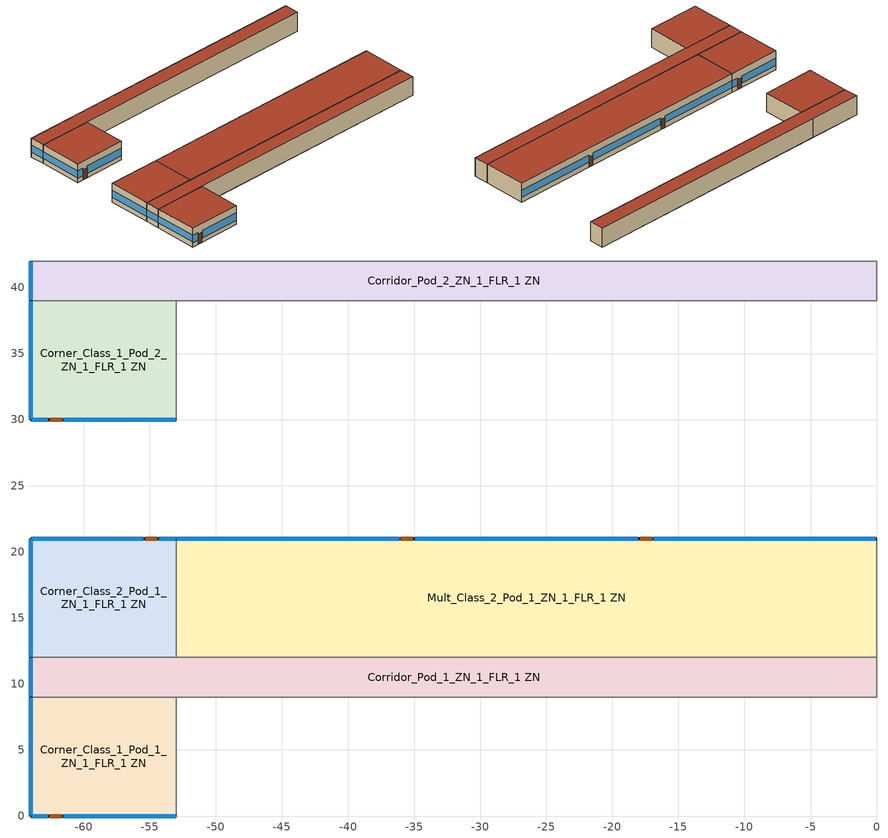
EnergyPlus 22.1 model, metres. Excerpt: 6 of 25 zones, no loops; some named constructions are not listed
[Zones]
Corner_Class_1_Pod_1_ZN_1_FLR_1 ZN
 floor ground (Foundation F 126 Perim 200 Area 990): -53,9 -53,0 -64,0 -64,9 z0
 wall outside (Typical Insulated Steel Framed Exterior Wall R-12.99): -64,9 -64,0 -53,0 z0:4
 wall to Mult_Class_1_Pod_1_ZN_1_FLR_1 ZN (Typical Interior Wall): -53,0 -53,9 z0:4
 wall to Corridor_Pod_1_ZN_1_FLR_1 ZN (Typical Interior Wall): -53,9 -64,9 z0:4
 window (U 0.45 SHGC 0.25 Simple Glazing Window Weighted U-0.45 SHGC 0.25): -63.95,0 -62.73,0 / -61.51,0 -53.05,0 z0.92:2.51; -64,8.95 -64,0.05 z1.1:2.52
 door (Typical Insulated Metal Door R-2.7): -62.59,0 -61.68,0 z0:2.13
 roof outside (Typical IEAD Roof - Highly Reflective R-25.64): -53,0 -53,9 -64,9 -64,0 z4
Corner_Class_1_Pod_2_ZN_1_FLR_1 ZN
 floor ground (Foundation F 126 Perim 200 Area 990): -53,39 -53,30 -64,30 -64,39 z0
 wall outside (Typical Insulated Steel Framed Exterior Wall R-12.99): -64,39 -64,30 -53,30 z0:4
 wall to Mult_Class_1_Pod_2_ZN_1_FLR_1 ZN (Typical Interior Wall): -53,30 -53,39 z0:4
 wall to Corridor_Pod_2_ZN_1_FLR_1 ZN (Typical Interior Wall): -53,39 -64,39 z0:4
 window (U 0.45 SHGC 0.25 Simple Glazing Window Weighted U-0.45 SHGC 0.25): -63.95,30 -62.73,30 / -61.51,30 -53.05,30 z0.92:2.51; -64,38.95 -64,30.05 z1.1:2.52
 door (Typical Insulated Metal Door R-2.7): -62.53,30 -61.62,30 z0:2.13
 roof outside (Typical IEAD Roof - Highly Reflective R-25.64): -53,30 -53,39 -64,39 -64,30 z4
Corner_Class_2_Pod_1_ZN_1_FLR_1 ZN
 floor ground (Foundation F 126 Perim 200 Area 990): -53,21 -53,12 -64,12 -64,21 z0
 wall outside (Typical Insulated Steel Framed Exterior Wall R-12.99): -53,21 -64,21 -64,12 z0:4
 wall to Corridor_Pod_1_ZN_1_FLR_1 ZN (Typical Interior Wall): -64,12 -53,12 z0:4
 wall to Mult_Class_2_Pod_1_ZN_1_FLR_1 ZN (Typical Interior Wall): -53,12 -53,21 z0:4
 window (U 0.45 SHGC 0.25 Simple Glazing Window Weighted U-0.45 SHGC 0.25): -53.05,21 -54.27,21 / -55.49,21 -63.95,21 z0.92:2.51; -64,20.95 -64,12.05 z1.1:2.52
 door (Typical Insulated Metal Door R-2.7): -54.43,21 -55.34,21 z0:2.13
 roof outside (Typical IEAD Roof - Highly Reflective R-25.64): -53,12 -53,21 -64,21 -64,12 z4
Corridor_Pod_1_ZN_1_FLR_1 ZN
 floor ground (Foundation F 126 Perim 30 Area 1920): 0,12 0,9 -64,9 -64,12 z0
 wall outside (Typical Insulated Steel Framed Exterior Wall R-12.99): -64,12 -64,9 z0:4
 wall to Mult_Class_1_Pod_1_ZN_1_FLR_1 ZN (Typical Interior Wall): -53,9 0,9 z0:4
 wall to Main_Corridor_ZN_1_FLR_1 ZN (Typical Interior Wall): 0,9 0,12 z0:4
 wall to Mult_Class_2_Pod_1_ZN_1_FLR_1 ZN (Typical Interior Wall): 0,12 -53,12 z0:4
 window (U 0.45 SHGC 0.25 Simple Glazing Window Weighted U-0.45 SHGC 0.25): -64,11.95 -64,9.05 z1.1:2.55
 roof outside (Typical IEAD Roof - Highly Reflective R-25.64): 0,9 0,12 -64,12 -64,9 z4
Corridor_Pod_2_ZN_1_FLR_1 ZN
 floor ground (Foundation F 126 Perim 30 Area 1920): 0,42 0,39 -64,39 -64,42 z0
 wall outside (Typical Insulated Steel Framed Exterior Wall R-12.99): -64,42 -64,39 z0:4
 wall to Mult_Class_1_Pod_2_ZN_1_FLR_1 ZN (Typical Interior Wall): -53,39 0,39 z0:4
 wall to Main_Corridor_ZN_1_FLR_1 ZN (Typical Interior Wall): 0,39 0,42 z0:4
 wall to Mult_Class_2_Pod_2_ZN_1_FLR_1 ZN (Typical Interior Wall): 0,42 -53,42 z0:4
 wall to Corner_Class_2_Pod_2_ZN_1_FLR_1 ZN (Typical Interior Wall): -53,42 -64,42 z0:4
 window (U 0.45 SHGC 0.25 Simple Glazing Window Weighted U-0.45 SHGC 0.25): -64,41.95 -64,39.05 z1.1:2.55
 roof outside (Typical IEAD Roof - Highly Reflective R-25.64): 0,39 0,42 -64,42 -64,39 z4
Mult_Class_2_Pod_1_ZN_1_FLR_1 ZN
 floor ground (Foundation F 126 Perim 530 Area 4770): 0,21 0,12 -53,12 -53,21 z0
 wall outside (Typical Insulated Steel Framed Exterior Wall R-12.99): 0,21 -53,21 z0:4
 wall to Main_Corridor_ZN_1_FLR_1 ZN (Typical Interior Wall): 0,12 0,21 z0:4
 window (U 0.45 SHGC 0.25 Simple Glazing Window Weighted U-0.45 SHGC 0.25): -0.05,21 -16.87,21 / -18.09,21 -34.91,21 / -36.13,21 -52.95,21 z1.03:2.5
 door (Typical Insulated Metal Door R-2.7): -16.98,21 -17.89,21 / -35.09,21 -36.01,21 z0:2.13
 roof outside (Typical IEAD Roof - Highly Reflective R-25.64): 0,12 0,21 -53,21 -53,12 z4
[EnergyManagementSystem:Program]
Override_kitchen_zn_1_flr_1_zn_psz_ac_1_6_supply_outlet_node_Air_Flow_Setpoint: IF (kitchen_zn_1_flr_1_zn_psz_ac_1_6_supply_outlet_node_Air_Flow_Setpoint_Enable == 1); SET Energy_Management_System_Actuator_45 = kitchen_zn_1_flr_1_zn_psz_ac_1_6_supply_outlet_node_Air_Flow_Setpoint; ELSE; SET Energy_Management_System_Actuator_45 = Null; ENDIF
Override_kitchen_zn_1_flr_1_zn_psz_ac_1_6_supply_outlet_node_Humidity_Setpoint: IF (kitchen_zn_1_flr_1_zn_psz_ac_1_6_supply_outlet_node_Humidity_Setpoint_Enable == 1); SET Energy_Management_System_Actuator_17 = kitchen_zn_1_flr_1_zn_psz_ac_1_6_supply_outlet_node_Humidity_Setpoint; ELSE; SET Energy_Management_System_Actuator_17 = Null; ENDIF
Override_kitchen_zn_1_flr_1_zn_psz_ac_1_6_supply_outlet_node_Temperature_Setpoint: IF (kitchen_zn_1_flr_1_zn_psz_ac_1_6_supply_outlet_node_Temperature_Setpoint_Enable == 1); SET Energy_Management_System_Actuator_73 = kitchen_zn_1_flr_1_zn_psz_ac_1_6_supply_outlet_node_Temperature_Setpoint; ELSE; SET Energy_Management_System_Actuator_73 = Null; ENDIF
Override_library_media_center_zn_1_flr_1_zn_Cooling_Temperature_Setpoint: IF (library_media_center_zn_1_flr_1_zn_Cooling_Temperature_Setpoint_Enable == 1); SET Energy_Management_System_Actuator_124 = library_media_center_zn_1_flr_1_zn_Cooling_Temperature_Setpoint; ELSE; SET Energy_Management_System_Actuator_124 = Null; ENDIF
Override_library_media_center_zn_1_flr_1_zn_Heating_Temperature_Setpoint: IF (library_media_center_zn_1_flr_1_zn_Heating_Temperature_Setpoint_Enable == 1); SET Energy_Management_System_Actuator_99 = library_media_center_zn_1_flr_1_zn_Heating_Temperature_Setpoint; ELSE; SET Energy_Management_System_Actuator_99 = Null; ENDIF
Override_library_media_center_zn_1_flr_1_zn_vav_terminal_outlet_air_node_Air_Flow_Setpoint: IF (library_media_center_zn_1_flr_1_zn_vav_terminal_outlet_air_node_Air_Flow_Setpoint_Enable == 1); SET Energy_Management_System_Actuator_46 = library_media_center_zn_1_flr_1_zn_vav_terminal_outlet_air_node_Air_Flow_Setpoint; ELSE; SET Energy_Management_System_Actuator_46 = Null; ENDIF
Override_library_media_center_zn_1_flr_1_zn_vav_terminal_outlet_air_node_Humidity_Setpoint: IF (library_media_center_zn_1_flr_1_zn_vav_terminal_outlet_air_node_Humidity_Setpoint_Enable == 1); SET Energy_Management_System_Actuator_18 = library_media_center_zn_1_flr_1_zn_vav_terminal_outlet_air_node_Humidity_Setpoint; ELSE; SET Energy_Management_System_Actuator_18 = Null; ENDIF
Override_library_media_center_zn_1_flr_1_zn_vav_terminal_outlet_air_node_Temperature_Setpoint: IF (library_media_center_zn_1_flr_1_zn_vav_terminal_outlet_air_node_Temperature_Setpoint_Enable == 1); SET Energy_Management_System_Actuator_74 = library_media_center_zn_1_flr_1_zn_vav_terminal_outlet_air_node_Temperature_Setpoint; ELSE; SET Energy_Management_System_Actuator_74 = Null; ENDIF
Override_lobby_zn_1_flr_1_zn_Cooling_Temperature_Setpoint: IF (lobby_zn_1_flr_1_zn_Cooling_Temperature_Setpoint_Enable == 1); SET Energy_Management_System_Actuator_125 = lobby_zn_1_flr_1_zn_Cooling_Temperature_Setpoint; ELSE; SET Energy_Management_System_Actuator_125 = Null; ENDIF
Override_lobby_zn_1_flr_1_zn_Heating_Temperature_Setpoint: IF (lobby_zn_1_flr_1_zn_Heating_Temperature_Setpoint_Enable == 1); SET Energy_Management_System_Actuator_100 = lobby_zn_1_flr_1_zn_Heating_Temperature_Setpoint; ELSE; SET Energy_Management_System_Actuator_100 = Null; ENDIF
Override_lobby_zn_1_flr_1_zn_vav_terminal_outlet_air_node_Air_Flow_Setpoint: IF (lobby_zn_1_flr_1_zn_vav_terminal_outlet_air_node_Air_Flow_Setpoint_Enable == 1); SET Energy_Management_System_Actuator_47 = lobby_zn_1_flr_1_zn_vav_terminal_outlet_air_node_Air_Flow_Setpoint; ELSE; SET Energy_Management_System_Actuator_47 = Null; ENDIF
Override_lobby_zn_1_flr_1_zn_vav_terminal_outlet_air_node_Humidity_Setpoint: IF (lobby_zn_1_flr_1_zn_vav_terminal_outlet_air_node_Humidity_Setpoint_Enable == 1); SET Energy_Management_System_Actuator_19 = lobby_zn_1_flr_1_zn_vav_terminal_outlet_air_node_Humidity_Setpoint; ELSE; SET Energy_Management_System_Actuator_19 = Null; ENDIF
Override_lobby_zn_1_flr_1_zn_vav_terminal_outlet_air_node_Temperature_Setpoint: IF (lobby_zn_1_flr_1_zn_vav_terminal_outlet_air_node_Temperature_Setpoint_Enable == 1); SET Energy_Management_System_Actuator_75 = lobby_zn_1_flr_1_zn_vav_terminal_outlet_air_node_Temperature_Setpoint; ELSE; SET Energy_Management_System_Actuator_75 = Null; ENDIF
Override_main_corridor_zn_1_flr_1_zn_Cooling_Temperature_Setpoint: IF (main_corridor_zn_1_flr_1_zn_Cooling_Temperature_Setpoint_Enable == 1); SET Energy_Management_System_Actuator_126 = main_corridor_zn_1_flr_1_zn_Cooling_Temperature_Setpoint; ELSE; SET Energy_Management_System_Actuator_126 = Null; ENDIF
Override_main_corridor_zn_1_flr_1_zn_Heating_Temperature_Setpoint: IF (main_corridor_zn_1_flr_1_zn_Heating_Temperature_Setpoint_Enable == 1); SET Energy_Management_System_Actuator_101 = main_corridor_zn_1_flr_1_zn_Heating_Temperature_Setpoint; ELSE; SET Energy_Management_System_Actuator_101 = Null; ENDIF
Override_main_corridor_zn_1_flr_1_zn_vav_terminal_outlet_air_node_Air_Flow_Setpoint: IF (main_corridor_zn_1_flr_1_zn_vav_terminal_outlet_air_node_Air_Flow_Setpoint_Enable == 1); SET Energy_Management_System_Actuator_48 = main_corridor_zn_1_flr_1_zn_vav_terminal_outlet_air_node_Air_Flow_Setpoint; ELSE; SET Energy_Management_System_Actuator_48 = Null; ENDIF
Override_main_corridor_zn_1_flr_1_zn_vav_terminal_outlet_air_node_Humidity_Setpoint: IF (main_corridor_zn_1_flr_1_zn_vav_terminal_outlet_air_node_Humidity_Setpoint_Enable == 1); SET Energy_Management_System_Actuator_20 = main_corridor_zn_1_flr_1_zn_vav_terminal_outlet_air_node_Humidity_Setpoint; ELSE; SET Energy_Management_System_Actuator_20 = Null; ENDIF
Override_main_corridor_zn_1_flr_1_zn_vav_terminal_outlet_air_node_Temperature_Setpoint: IF (main_corridor_zn_1_flr_1_zn_vav_terminal_outlet_air_node_Temperature_Setpoint_Enable == 1); SET Energy_Management_System_Actuator_76 = main_corridor_zn_1_flr_1_zn_vav_terminal_outlet_air_node_Temperature_Setpoint; ELSE; SET Energy_Management_System_Actuator_76 = Null; ENDIF
Override_mech_zn_1_flr_1_zn_Cooling_Temperature_Setpoint: IF (mech_zn_1_flr_1_zn_Cooling_Temperature_Setpoint_Enable == 1); SET Energy_Management_System_Actuator_127 = mech_zn_1_flr_1_zn_Cooling_Temperature_Setpoint; ELSE; SET Energy_Management_System_Actuator_127 = Null; ENDIF
Override_mech_zn_1_flr_1_zn_Heating_Temperature_Setpoint: IF (mech_zn_1_flr_1_zn_Heating_Temperature_Setpoint_Enable == 1); SET Energy_Management_System_Actuator_102 = mech_zn_1_flr_1_zn_Heating_Temperature_Setpoint; ELSE; SET Energy_Management_System_Actuator_102 = Null; ENDIF
Override_mech_zn_1_flr_1_zn_vav_terminal_outlet_air_node_Air_Flow_Setpoint: IF (mech_zn_1_flr_1_zn_vav_terminal_outlet_air_node_Air_Flow_Setpoint_Enable == 1); SET Energy_Management_System_Actuator_49 = mech_zn_1_flr_1_zn_vav_terminal_outlet_air_node_Air_Flow_Setpoint; ELSE; SET Energy_Management_System_Actuator_49 = Null; ENDIF
Override_mech_zn_1_flr_1_zn_vav_terminal_outlet_air_node_Humidity_Setpoint: IF (mech_zn_1_flr_1_zn_vav_terminal_outlet_air_node_Humidity_Setpoint_Enable == 1); SET Energy_Management_System_Actuator_21 = mech_zn_1_flr_1_zn_vav_terminal_outlet_air_node_Humidity_Setpoint; ELSE; SET Energy_Management_System_Actuator_21 = Null; ENDIF
Override_mech_zn_1_flr_1_zn_vav_terminal_outlet_air_node_Temperature_Setpoint: IF (mech_zn_1_flr_1_zn_vav_terminal_outlet_air_node_Temperature_Setpoint_Enable == 1); SET Energy_Management_System_Actuator_77 = mech_zn_1_flr_1_zn_vav_terminal_outlet_air_node_Temperature_Setpoint; ELSE; SET Energy_Management_System_Actuator_77 = Null; ENDIF
Override_mult_class_1_pod_1_zn_1_flr_1_zn_Cooling_Temperature_Setpoint: IF (mult_class_1_pod_1_zn_1_flr_1_zn_Cooling_Temperature_Setpoint_Enable == 1); SET Energy_Management_System_Actuator_128 = mult_class_1_pod_1_zn_1_flr_1_zn_Cooling_Temperature_Setpoint; ELSE; SET Energy_Management_System_Actuator_128 = Null; ENDIF
Override_mult_class_1_pod_1_zn_1_flr_1_zn_Heating_Temperature_Setpoint: IF (mult_class_1_pod_1_zn_1_flr_1_zn_Heating_Temperature_Setpoint_Enable == 1); SET Energy_Management_System_Actuator_103 = mult_class_1_pod_1_zn_1_flr_1_zn_Heating_Temperature_Setpoint; ELSE; SET Energy_Management_System_Actuator_103 = Null; ENDIF
Override_mult_class_1_pod_1_zn_1_flr_1_zn_vav_terminal_outlet_air_node_Air_Flow_Setpoint: IF (mult_class_1_pod_1_zn_1_flr_1_zn_vav_terminal_outlet_air_node_Air_Flow_Setpoint_Enable == 1); SET Energy_Management_System_Actuator_50 = mult_class_1_pod_1_zn_1_flr_1_zn_vav_terminal_outlet_air_node_Air_Flow_Setpoint; ELSE; SET Energy_Management_System_Actuator_50 = Null; ENDIF
Override_mult_class_1_pod_1_zn_1_flr_1_zn_vav_terminal_outlet_air_node_Humidity_Setpoint: IF (mult_class_1_pod_1_zn_1_flr_1_zn_vav_terminal_outlet_air_node_Humidity_Setpoint_Enable == 1); SET Energy_Management_System_Actuator_22 = mult_class_1_pod_1_zn_1_flr_1_zn_vav_terminal_outlet_air_node_Humidity_Setpoint; ELSE; SET Energy_Management_System_Actuator_22 = Null; ENDIF
Override_mult_class_1_pod_1_zn_1_flr_1_zn_vav_terminal_outlet_air_node_Temperature_Setpoint: IF (mult_class_1_pod_1_zn_1_flr_1_zn_vav_terminal_outlet_air_node_Temperature_Setpoint_Enable == 1); SET Energy_Management_System_Actuator_78 = mult_class_1_pod_1_zn_1_flr_1_zn_vav_terminal_outlet_air_node_Temperature_Setpoint; ELSE; SET Energy_Management_System_Actuator_78 = Null; ENDIF
Override_mult_class_1_pod_2_zn_1_flr_1_zn_Cooling_Temperature_Setpoint: IF (mult_class_1_pod_2_zn_1_flr_1_zn_Cooling_Temperature_Setpoint_Enable == 1); SET Energy_Management_System_Actuator_129 = mult_class_1_pod_2_zn_1_flr_1_zn_Cooling_Temperature_Setpoint; ELSE; SET Energy_Management_System_Actuator_129 = Null; ENDIF
Override_mult_class_1_pod_2_zn_1_flr_1_zn_Heating_Temperature_Setpoint: IF (mult_class_1_pod_2_zn_1_flr_1_zn_Heating_Temperature_Setpoint_Enable == 1); SET Energy_Management_System_Actuator_104 = mult_class_1_pod_2_zn_1_flr_1_zn_Heating_Temperature_Setpoint; ELSE; SET Energy_Management_System_Actuator_104 = Null; ENDIF
Override_mult_class_1_pod_2_zn_1_flr_1_zn_vav_terminal_outlet_air_node_Air_Flow_Setpoint: IF (mult_class_1_pod_2_zn_1_flr_1_zn_vav_terminal_outlet_air_node_Air_Flow_Setpoint_Enable == 1); SET Energy_Management_System_Actuator_51 = mult_class_1_pod_2_zn_1_flr_1_zn_vav_terminal_outlet_air_node_Air_Flow_Setpoint; ELSE; SET Energy_Management_System_Actuator_51 = Null; ENDIF
Override_mult_class_1_pod_2_zn_1_flr_1_zn_vav_terminal_outlet_air_node_Humidity_Setpoint: IF (mult_class_1_pod_2_zn_1_flr_1_zn_vav_terminal_outlet_air_node_Humidity_Setpoint_Enable == 1); SET Energy_Management_System_Actuator_23 = mult_class_1_pod_2_zn_1_flr_1_zn_vav_terminal_outlet_air_node_Humidity_Setpoint; ELSE; SET Energy_Management_System_Actuator_23 = Null; ENDIF
Override_mult_class_1_pod_2_zn_1_flr_1_zn_vav_terminal_outlet_air_node_Temperature_Setpoint: IF (mult_class_1_pod_2_zn_1_flr_1_zn_vav_terminal_outlet_air_node_Temperature_Setpoint_Enable == 1); SET Energy_Management_System_Actuator_79 = mult_class_1_pod_2_zn_1_flr_1_zn_vav_terminal_outlet_air_node_Temperature_Setpoint; ELSE; SET Energy_Management_System_Actuator_79 = Null; ENDIF
Override_mult_class_1_pod_3_zn_1_flr_1_zn_Cooling_Temperature_Setpoint: IF (mult_class_1_pod_3_zn_1_flr_1_zn_Cooling_Temperature_Setpoint_Enable == 1); SET Energy_Management_System_Actuator_130 = mult_class_1_pod_3_zn_1_flr_1_zn_Cooling_Temperature_Setpoint; ELSE; SET Energy_Management_System_Actuator_130 = Null; ENDIF
Override_mult_class_1_pod_3_zn_1_flr_1_zn_Heating_Temperature_Setpoint: IF (mult_class_1_pod_3_zn_1_flr_1_zn_Heating_Temperature_Setpoint_Enable == 1); SET Energy_Management_System_Actuator_105 = mult_class_1_pod_3_zn_1_flr_1_zn_Heating_Temperature_Setpoint; ELSE; SET Energy_Management_System_Actuator_105 = Null; ENDIF
Override_mult_class_1_pod_3_zn_1_flr_1_zn_vav_terminal_outlet_air_node_Air_Flow_Setpoint: IF (mult_class_1_pod_3_zn_1_flr_1_zn_vav_terminal_outlet_air_node_Air_Flow_Setpoint_Enable == 1); SET Energy_Management_System_Actuator_52 = mult_class_1_pod_3_zn_1_flr_1_zn_vav_terminal_outlet_air_node_Air_Flow_Setpoint; ELSE; SET Energy_Management_System_Actuator_52 = Null; ENDIF
Override_mult_class_1_pod_3_zn_1_flr_1_zn_vav_terminal_outlet_air_node_Humidity_Setpoint: IF (mult_class_1_pod_3_zn_1_flr_1_zn_vav_terminal_outlet_air_node_Humidity_Setpoint_Enable == 1); SET Energy_Management_System_Actuator_24 = mult_class_1_pod_3_zn_1_flr_1_zn_vav_terminal_outlet_air_node_Humidity_Setpoint; ELSE; SET Energy_Management_System_Actuator_24 = Null; ENDIF
Override_mult_class_1_pod_3_zn_1_flr_1_zn_vav_terminal_outlet_air_node_Temperature_Setpoint: IF (mult_class_1_pod_3_zn_1_flr_1_zn_vav_terminal_outlet_air_node_Temperature_Setpoint_Enable == 1); SET Energy_Management_System_Actuator_80 = mult_class_1_pod_3_zn_1_flr_1_zn_vav_terminal_outlet_air_node_Temperature_Setpoint; ELSE; SET Energy_Management_System_Actuator_80 = Null; ENDIF
Override_mult_class_2_pod_1_zn_1_flr_1_zn_Cooling_Temperature_Setpoint: IF (mult_class_2_pod_1_zn_1_flr_1_zn_Cooling_Temperature_Setpoint_Enable == 1); SET Energy_Management_System_Actuator_131 = mult_class_2_pod_1_zn_1_flr_1_zn_Cooling_Temperature_Setpoint; ELSE; SET Energy_Management_System_Actuator_131 = Null; ENDIF
Override_mult_class_2_pod_1_zn_1_flr_1_zn_Heating_Temperature_Setpoint: IF (mult_class_2_pod_1_zn_1_flr_1_zn_Heating_Temperature_Setpoint_Enable == 1); SET Energy_Management_System_Actuator_106 = mult_class_2_pod_1_zn_1_flr_1_zn_Heating_Temperature_Setpoint; ELSE; SET Energy_Management_System_Actuator_106 = Null; ENDIF
Override_mult_class_2_pod_1_zn_1_flr_1_zn_vav_terminal_outlet_air_node_Air_Flow_Setpoint: IF (mult_class_2_pod_1_zn_1_flr_1_zn_vav_terminal_outlet_air_node_Air_Flow_Setpoint_Enable == 1); SET Energy_Management_System_Actuator_53 = mult_class_2_pod_1_zn_1_flr_1_zn_vav_terminal_outlet_air_node_Air_Flow_Setpoint; ELSE; SET Energy_Management_System_Actuator_53 = Null; ENDIF
Override_mult_class_2_pod_1_zn_1_flr_1_zn_vav_terminal_outlet_air_node_Humidity_Setpoint: IF (mult_class_2_pod_1_zn_1_flr_1_zn_vav_terminal_outlet_air_node_Humidity_Setpoint_Enable == 1); SET Energy_Management_System_Actuator_25 = mult_class_2_pod_1_zn_1_flr_1_zn_vav_terminal_outlet_air_node_Humidity_Setpoint; ELSE; SET Energy_Management_System_Actuator_25 = Null; ENDIF
Override_mult_class_2_pod_1_zn_1_flr_1_zn_vav_terminal_outlet_air_node_Temperature_Setpoint: IF (mult_class_2_pod_1_zn_1_flr_1_zn_vav_terminal_outlet_air_node_Temperature_Setpoint_Enable == 1); SET Energy_Management_System_Actuator_81 = mult_class_2_pod_1_zn_1_flr_1_zn_vav_terminal_outlet_air_node_Temperature_Setpoint; ELSE; SET Energy_Management_System_Actuator_81 = Null; ENDIF
Override_mult_class_2_pod_2_zn_1_flr_1_zn_Cooling_Temperature_Setpoint: IF (mult_class_2_pod_2_zn_1_flr_1_zn_Cooling_Temperature_Setpoint_Enable == 1); SET Energy_Management_System_Actuator_132 = mult_class_2_pod_2_zn_1_flr_1_zn_Cooling_Temperature_Setpoint; ELSE; SET Energy_Management_System_Actuator_132 = Null; ENDIF
Override_mult_class_2_pod_2_zn_1_flr_1_zn_Heating_Temperature_Setpoint: IF (mult_class_2_pod_2_zn_1_flr_1_zn_Heating_Temperature_Setpoint_Enable == 1); SET Energy_Management_System_Actuator_107 = mult_class_2_pod_2_zn_1_flr_1_zn_Heating_Temperature_Setpoint; ELSE; SET Energy_Management_System_Actuator_107 = Null; ENDIF
Override_mult_class_2_pod_2_zn_1_flr_1_zn_vav_terminal_outlet_air_node_Air_Flow_Setpoint: IF (mult_class_2_pod_2_zn_1_flr_1_zn_vav_terminal_outlet_air_node_Air_Flow_Setpoint_Enable == 1); SET Energy_Management_System_Actuator_54 = mult_class_2_pod_2_zn_1_flr_1_zn_vav_terminal_outlet_air_node_Air_Flow_Setpoint; ELSE; SET Energy_Management_System_Actuator_54 = Null; ENDIF
Override_mult_class_2_pod_2_zn_1_flr_1_zn_vav_terminal_outlet_air_node_Humidity_Setpoint: IF (mult_class_2_pod_2_zn_1_flr_1_zn_vav_terminal_outlet_air_node_Humidity_Setpoint_Enable == 1); SET Energy_Management_System_Actuator_26 = mult_class_2_pod_2_zn_1_flr_1_zn_vav_terminal_outlet_air_node_Humidity_Setpoint; ELSE; SET Energy_Management_System_Actuator_26 = Null; ENDIF
Override_mult_class_2_pod_2_zn_1_flr_1_zn_vav_terminal_outlet_air_node_Temperature_Setpoint: IF (mult_class_2_pod_2_zn_1_flr_1_zn_vav_terminal_outlet_air_node_Temperature_Setpoint_Enable == 1); SET Energy_Management_System_Actuator_82 = mult_class_2_pod_2_zn_1_flr_1_zn_vav_terminal_outlet_air_node_Temperature_Setpoint; ELSE; SET Energy_Management_System_Actuator_82 = Null; ENDIF
Override_mult_class_2_pod_3_zn_1_flr_1_zn_Cooling_Temperature_Setpoint: IF (mult_class_2_pod_3_zn_1_flr_1_zn_Cooling_Temperature_Setpoint_Enable == 1); SET Energy_Management_System_Actuator_133 = mult_class_2_pod_3_zn_1_flr_1_zn_Cooling_Temperature_Setpoint; ELSE; SET Energy_Management_System_Actuator_133 = Null; ENDIF
Override_mult_class_2_pod_3_zn_1_flr_1_zn_Heating_Temperature_Setpoint: IF (mult_class_2_pod_3_zn_1_flr_1_zn_Heating_Temperature_Setpoint_Enable == 1); SET Energy_Management_System_Actuator_108 = mult_class_2_pod_3_zn_1_flr_1_zn_Heating_Temperature_Setpoint; ELSE; SET Energy_Management_System_Actuator_108 = Null; ENDIF
Override_mult_class_2_pod_3_zn_1_flr_1_zn_vav_terminal_outlet_air_node_Air_Flow_Setpoint: IF (mult_class_2_pod_3_zn_1_flr_1_zn_vav_terminal_outlet_air_node_Air_Flow_Setpoint_Enable == 1); SET Energy_Management_System_Actuator_55 = mult_class_2_pod_3_zn_1_flr_1_zn_vav_terminal_outlet_air_node_Air_Flow_Setpoint; ELSE; SET Energy_Management_System_Actuator_55 = Null; ENDIF
Override_mult_class_2_pod_3_zn_1_flr_1_zn_vav_terminal_outlet_air_node_Humidity_Setpoint: IF (mult_class_2_pod_3_zn_1_flr_1_zn_vav_terminal_outlet_air_node_Humidity_Setpoint_Enable == 1); SET Energy_Management_System_Actuator_27 = mult_class_2_pod_3_zn_1_flr_1_zn_vav_terminal_outlet_air_node_Humidity_Setpoint; ELSE; SET Energy_Management_System_Actuator_27 = Null; ENDIF
Override_mult_class_2_pod_3_zn_1_flr_1_zn_vav_terminal_outlet_air_node_Temperature_Setpoint: IF (mult_class_2_pod_3_zn_1_flr_1_zn_vav_terminal_outlet_air_node_Temperature_Setpoint_Enable == 1); SET Energy_Management_System_Actuator_83 = mult_class_2_pod_3_zn_1_flr_1_zn_vav_terminal_outlet_air_node_Temperature_Setpoint; ELSE; SET Energy_Management_System_Actuator_83 = Null; ENDIF
Override_offices_zn_1_flr_1_zn_Cooling_Temperature_Setpoint: IF (offices_zn_1_flr_1_zn_Cooling_Temperature_Setpoint_Enable == 1); SET Energy_Management_System_Actuator_134 = offices_zn_1_flr_1_zn_Cooling_Temperature_Setpoint; ELSE; SET Energy_Management_System_Actuator_134 = Null; ENDIF
Override_offices_zn_1_flr_1_zn_Heating_Temperature_Setpoint: IF (offices_zn_1_flr_1_zn_Heating_Temperature_Setpoint_Enable == 1); SET Energy_Management_System_Actuator_109 = offices_zn_1_flr_1_zn_Heating_Temperature_Setpoint; ELSE; SET Energy_Management_System_Actuator_109 = Null; ENDIF
Override_offices_zn_1_flr_1_zn_vav_terminal_outlet_air_node_Air_Flow_Setpoint: IF (offices_zn_1_flr_1_zn_vav_terminal_outlet_air_node_Air_Flow_Setpoint_Enable == 1); SET Energy_Management_System_Actuator_56 = offices_zn_1_flr_1_zn_vav_terminal_outlet_air_node_Air_Flow_Setpoint; ELSE; SET Energy_Management_System_Actuator_56 = Null; ENDIF
Override_offices_zn_1_flr_1_zn_vav_terminal_outlet_air_node_Humidity_Setpoint: IF (offices_zn_1_flr_1_zn_vav_terminal_outlet_air_node_Humidity_Setpoint_Enable == 1); SET Energy_Management_System_Actuator_28 = offices_zn_1_flr_1_zn_vav_terminal_outlet_air_node_Humidity_Setpoint; ELSE; SET Energy_Management_System_Actuator_28 = Null; ENDIF
Override_offices_zn_1_flr_1_zn_vav_terminal_outlet_air_node_Temperature_Setpoint: IF (offices_zn_1_flr_1_zn_vav_terminal_outlet_air_node_Temperature_Setpoint_Enable == 1); SET Energy_Management_System_Actuator_84 = offices_zn_1_flr_1_zn_vav_terminal_outlet_air_node_Temperature_Setpoint; ELSE; SET Energy_Management_System_Actuator_84 = Null; ENDIF
PVAVOTHEROptimumStartProg0: IF DaylightSavings==0 && DayOfWeek>1 && Hour==5 && OAT<23.9 && OAT>1.7; SET PVAVOTHERClgSch0 = 29.4; SET PVAVOTHERHtgSch0 = 15.6; ELSEIF DaylightSavings==0 && DayOfWeek==1 && Hour==7 && OAT<23.9 && OAT>1.7; SET PVAVOTHERClgSch0 = 29.4; SET PVAVOTHERHtgSch0 = 15.6; ELSEIF DaylightSavings==1 && DayOfWeek>1 && Hour==4 && OAT<23.9 && OAT>1.7; SET PVAVOTHERClgSch0 = 29.4; SET PVAVOTHERHtgSch0 = 15.6; ELSEIF DaylightSavings==1 && DayOfWeek==1 && Hour==6 && OAT<23.9 && OAT>1.7; SET PVAVOTHERClgSch0 = 29.4; SET PVAVOTHERHtgSch0 = 15.6; ELSE; SET PVAVOTHERClgSch0 = NULL; SET PVAVOTHERHtgSch0 = NULL; ENDIF
PVAVPOD1OptimumStartProg0: IF DaylightSavings==0 && DayOfWeek>1 && Hour==5 && OAT_1<23.9 && OAT_1>1.7; SET PVAVPOD1ClgSch0 = 29.4; SET PVAVPOD1HtgSch0 = 15.6; ELSEIF DaylightSavings==0 && DayOfWeek==1 && Hour==7 && OAT_1<23.9 && OAT_1>1.7; SET PVAVPOD1ClgSch0 = 29.4; SET PVAVPOD1HtgSch0 = 15.6; ELSEIF DaylightSavings==1 && DayOfWeek>1 && Hour==4 && OAT_1<23.9 && OAT_1>1.7; SET PVAVPOD1ClgSch0 = 29.4; SET PVAVPOD1HtgSch0 = 15.6; ELSEIF DaylightSavings==1 && DayOfWeek==1 && Hour==6 && OAT_1<23.9 && OAT_1>1.7; SET PVAVPOD1ClgSch0 = 29.4; SET PVAVPOD1HtgSch0 = 15.6; ELSE; SET PVAVPOD1ClgSch0 = NULL; SET PVAVPOD1HtgSch0 = NULL; ENDIF
PVAVPOD2OptimumStartProg0: IF DaylightSavings==0 && DayOfWeek>1 && Hour==5 && OAT_2<23.9 && OAT_2>1.7; SET PVAVPOD2ClgSch0 = 29.4; SET PVAVPOD2HtgSch0 = 15.6; ELSEIF DaylightSavings==0 && DayOfWeek==1 && Hour==7 && OAT_2<23.9 && OAT_2>1.7; SET PVAVPOD2ClgSch0 = 29.4; SET PVAVPOD2HtgSch0 = 15.6; ELSEIF DaylightSavings==1 && DayOfWeek>1 && Hour==4 && OAT_2<23.9 && OAT_2>1.7; SET PVAVPOD2ClgSch0 = 29.4; SET PVAVPOD2HtgSch0 = 15.6; ELSEIF DaylightSavings==1 && DayOfWeek==1 && Hour==6 && OAT_2<23.9 && OAT_2>1.7; SET PVAVPOD2ClgSch0 = 29.4; SET PVAVPOD2HtgSch0 = 15.6; ELSE; SET PVAVPOD2ClgSch0 = NULL; SET PVAVPOD2HtgSch0 = NULL; ENDIF
SET_Bath_ZN_1_FLR_1ZN_Light_EMS_Program: SET Bath_ZN_1_FLR_1ZN_LSr_IP=0.093*Bath_ZN_1_FLR_1ZN_LSr/Bath_ZN_1_FLR_1ZN_Area; IF (Business_Sensor <= 0) && (Bath_ZN_1_FLR_1ZN_LSr_IP >= 0.02); SET Bath_ZN_1_FLR_1ZN_Light1_Actuator = 0.02*Bath_ZN_1_FLR_1ZN_Area/0.09290304; ELSE; SET Bath_ZN_1_FLR_1ZN_Light1_Actuator = NULL; ENDIF
SET_Cafeteria_ZN_1_FLR_1ZN_Light_EMS_Program: SET Cafeteria_ZN_1_FLR_1ZN_LSr_IP=0.093*Cafeteria_ZN_1_FLR_1ZN_LSr/Cafeteria_ZN_1_FLR_1ZN_Area; IF (Business_Sensor <= 0) && (Cafeteria_ZN_1_FLR_1ZN_LSr_IP >= 0.02); SET Cafeteria_ZN_1_FLR_1ZN_Light1_Actuator = 0.02*Cafeteria_ZN_1_FLR_1ZN_Area/0.09290304; ELSE; SET Cafeteria_ZN_1_FLR_1ZN_Light1_Actuator = NULL; ENDIF
SET_Computer_Class_ZN_1_FLR_1ZN_Light_EMS_Program: SET Computer_Class_ZN_1_FLR_1ZN_LSr_IP=0.093*bob/Computer_Class_ZN_1_FLR_1ZN_Area; IF (Business_Sensor <= 0) && (Computer_Class_ZN_1_FLR_1ZN_LSr_IP >= 0.02); SET Computer_Class_ZN_1_FLR_1ZN_Light1_Actuator = 0.02*Computer_Class_ZN_1_FLR_1ZN_Area/0.09290304; ELSE; SET Computer_Class_ZN_1_FLR_1ZN_Light1_Actuator = NULL; ENDIF
SET_Corner_Class_1_Pod_1_ZN_1_FLR_1ZN_Light_EMS_Program: SET Corner_Class_1_Pod_1_ZN_1_FLR_1ZN_LSr_IP=0.093*Corner_Class_1_Pod_1_ZN_1_FLR_1ZN_LSr/Corner_Class_1_Pod_1_ZN_1_FLR_1ZN_Area; IF (Business_Sensor <= 0) && (Corner_Class_1_Pod_1_ZN_1_FLR_1ZN_LSr_IP >= 0.02); SET Corner_Class_1_Pod_1_ZN_1_FLR_1ZN_Light1_Actuator = 0.02*Corner_Class_1_Pod_1_ZN_1_FLR_1ZN_Area/0.09290304; ELSE; SET Corner_Class_1_Pod_1_ZN_1_FLR_1ZN_Light1_Actuator = NULL; ENDIF
SET_Corner_Class_1_Pod_2_ZN_1_FLR_1ZN_Light_EMS_Program: SET Corner_Class_1_Pod_2_ZN_1_FLR_1ZN_LSr_IP=0.093*Corner_Class_1_Pod_2_ZN_1_FLR_1ZN_LSr/Corner_Class_1_Pod_2_ZN_1_FLR_1ZN_Area; IF (Business_Sensor <= 0) && (Corner_Class_1_Pod_2_ZN_1_FLR_1ZN_LSr_IP >= 0.02); SET Corner_Class_1_Pod_2_ZN_1_FLR_1ZN_Light1_Actuator = 0.02*Corner_Class_1_Pod_2_ZN_1_FLR_1ZN_Area/0.09290304; ELSE; SET Corner_Class_1_Pod_2_ZN_1_FLR_1ZN_Light1_Actuator = NULL; ENDIF
SET_Corner_Class_1_Pod_3_ZN_1_FLR_1ZN_Light_EMS_Program: SET Corner_Class_1_Pod_3_ZN_1_FLR_1ZN_LSr_IP=0.093*Corner_Class_1_Pod_3_ZN_1_FLR_1ZN_LSr/Corner_Class_1_Pod_3_ZN_1_FLR_1ZN_Area; IF (Business_Sensor <= 0) && (Corner_Class_1_Pod_3_ZN_1_FLR_1ZN_LSr_IP >= 0.02); SET Corner_Class_1_Pod_3_ZN_1_FLR_1ZN_Light1_Actuator = 0.02*Corner_Class_1_Pod_3_ZN_1_FLR_1ZN_Area/0.09290304; ELSE; SET Corner_Class_1_Pod_3_ZN_1_FLR_1ZN_Light1_Actuator = NULL; ENDIF
SET_Corner_Class_2_Pod_1_ZN_1_FLR_1ZN_Light_EMS_Program: SET Corner_Class_2_Pod_1_ZN_1_FLR_1ZN_LSr_IP=0.093*Corner_Class_2_Pod_1_ZN_1_FLR_1ZN_LSr/Corner_Class_2_Pod_1_ZN_1_FLR_1ZN_Area; IF (Business_Sensor <= 0) && (Corner_Class_2_Pod_1_ZN_1_FLR_1ZN_LSr_IP >= 0.02); SET Corner_Class_2_Pod_1_ZN_1_FLR_1ZN_Light1_Actuator = 0.02*Corner_Class_2_Pod_1_ZN_1_FLR_1ZN_Area/0.09290304; ELSE; SET Corner_Class_2_Pod_1_ZN_1_FLR_1ZN_Light1_Actuator = NULL; ENDIF
SET_Corner_Class_2_Pod_2_ZN_1_FLR_1ZN_Light_EMS_Program: SET Corner_Class_2_Pod_2_ZN_1_FLR_1ZN_LSr_IP=0.093*Corner_Class_2_Pod_2_ZN_1_FLR_1ZN_LSr/Corner_Class_2_Pod_2_ZN_1_FLR_1ZN_Area; IF (Business_Sensor <= 0) && (Corner_Class_2_Pod_2_ZN_1_FLR_1ZN_LSr_IP >= 0.02); SET Corner_Class_2_Pod_2_ZN_1_FLR_1ZN_Light1_Actuator = 0.02*Corner_Class_2_Pod_2_ZN_1_FLR_1ZN_Area/0.09290304; ELSE; SET Corner_Class_2_Pod_2_ZN_1_FLR_1ZN_Light1_Actuator = NULL; ENDIF
SET_Corner_Class_2_Pod_3_ZN_1_FLR_1ZN_Light_EMS_Program: SET Corner_Class_2_Pod_3_ZN_1_FLR_1ZN_LSr_IP=0.093*Corner_Class_2_Pod_3_ZN_1_FLR_1ZN_LSr/Corner_Class_2_Pod_3_ZN_1_FLR_1ZN_Area; IF (Business_Sensor <= 0) && (Corner_Class_2_Pod_3_ZN_1_FLR_1ZN_LSr_IP >= 0.02); SET Corner_Class_2_Pod_3_ZN_1_FLR_1ZN_Light1_Actuator = 0.02*Corner_Class_2_Pod_3_ZN_1_FLR_1ZN_Area/0.09290304; ELSE; SET Corner_Class_2_Pod_3_ZN_1_FLR_1ZN_Light1_Actuator = NULL; ENDIF
SET_Corridor_Pod_1_ZN_1_FLR_1ZN_Light_EMS_Program: SET Corridor_Pod_1_ZN_1_FLR_1ZN_LSr_IP=0.093*Corridor_Pod_1_ZN_1_FLR_1ZN_LSr/Corridor_Pod_1_ZN_1_FLR_1ZN_Area; IF (Business_Sensor <= 0) && (Corridor_Pod_1_ZN_1_FLR_1ZN_LSr_IP >= 0.02); SET Corridor_Pod_1_ZN_1_FLR_1ZN_Light1_Actuator = 0.02*Corridor_Pod_1_ZN_1_FLR_1ZN_Area/0.09290304; ELSE; SET Corridor_Pod_1_ZN_1_FLR_1ZN_Light1_Actuator = NULL; ENDIF
SET_Corridor_Pod_2_ZN_1_FLR_1ZN_Light_EMS_Program: SET Corridor_Pod_2_ZN_1_FLR_1ZN_LSr_IP=0.093*Corridor_Pod_2_ZN_1_FLR_1ZN_LSr/Corridor_Pod_2_ZN_1_FLR_1ZN_Area; IF (Business_Sensor <= 0) && (Corridor_Pod_2_ZN_1_FLR_1ZN_LSr_IP >= 0.02); SET Corridor_Pod_2_ZN_1_FLR_1ZN_Light1_Actuator = 0.02*Corridor_Pod_2_ZN_1_FLR_1ZN_Area/0.09290304; ELSE; SET Corridor_Pod_2_ZN_1_FLR_1ZN_Light1_Actuator = NULL; ENDIF
SET_Corridor_Pod_3_ZN_1_FLR_1ZN_Light_EMS_Program: SET Corridor_Pod_3_ZN_1_FLR_1ZN_LSr_IP=0.093*Corridor_Pod_3_ZN_1_FLR_1ZN_LSr/Corridor_Pod_3_ZN_1_FLR_1ZN_Area; IF (Business_Sensor <= 0) && (Corridor_Pod_3_ZN_1_FLR_1ZN_LSr_IP >= 0.02); SET Corridor_Pod_3_ZN_1_FLR_1ZN_Light1_Actuator = 0.02*Corridor_Pod_3_ZN_1_FLR_1ZN_Area/0.09290304; ELSE; SET Corridor_Pod_3_ZN_1_FLR_1ZN_Light1_Actuator = NULL; ENDIF
SET_Gym_ZN_1_FLR_1ZN_Light_EMS_Program: SET Gym_ZN_1_FLR_1ZN_LSr_IP=0.093*Gym_ZN_1_FLR_1ZN_LSr/Gym_ZN_1_FLR_1ZN_Area; IF (Business_Sensor <= 0) && (Gym_ZN_1_FLR_1ZN_LSr_IP >= 0.02); SET Gym_ZN_1_FLR_1ZN_Light1_Actuator = 0.02*Gym_ZN_1_FLR_1ZN_Area/0.09290304; ELSE; SET Gym_ZN_1_FLR_1ZN_Light1_Actuator = NULL; ENDIF
SET_Kitchen_ZN_1_FLR_1ZN_Light_EMS_Program: SET Kitchen_ZN_1_FLR_1ZN_LSr_IP=0.093*Kitchen_ZN_1_FLR_1ZN_LSr/Kitchen_ZN_1_FLR_1ZN_Area; IF (Business_Sensor <= 0) && (Kitchen_ZN_1_FLR_1ZN_LSr_IP >= 0.02); SET Kitchen_ZN_1_FLR_1ZN_Light1_Actuator = 0.02*Kitchen_ZN_1_FLR_1ZN_Area/0.09290304; ELSE; SET Kitchen_ZN_1_FLR_1ZN_Light1_Actuator = NULL; ENDIF
SET_Library_Media_Center_ZN_1_FLR_1ZN_Light_EMS_Program: SET Library_Media_Center_ZN_1_FLR_1ZN_LSr_IP=0.093*Library_Media_Center_ZN_1_FLR_1ZN_LSr/Library_Media_Center_ZN_1_FLR_1ZN_Area; IF (Business_Sensor <= 0) && (Library_Media_Center_ZN_1_FLR_1ZN_LSr_IP >= 0.02); SET Library_Media_Center_ZN_1_FLR_1ZN_Light1_Actuator = 0.02*Library_Media_Center_ZN_1_FLR_1ZN_Area/0.09290304; ELSE; SET Library_Media_Center_ZN_1_FLR_1ZN_Light1_Actuator = NULL; ENDIF
SET_Lobby_ZN_1_FLR_1ZN_Light_EMS_Program: SET Lobby_ZN_1_FLR_1ZN_LSr_IP=0.093*Lobby_ZN_1_FLR_1ZN_LSr/Lobby_ZN_1_FLR_1ZN_Area; IF (Business_Sensor <= 0) && (Lobby_ZN_1_FLR_1ZN_LSr_IP >= 0.02); SET Lobby_ZN_1_FLR_1ZN_Light1_Actuator = 0.02*Lobby_ZN_1_FLR_1ZN_Area/0.09290304; ELSE; SET Lobby_ZN_1_FLR_1ZN_Light1_Actuator = NULL; ENDIF
SET_Main_Corridor_ZN_1_FLR_1ZN_Light_EMS_Program: SET Main_Corridor_ZN_1_FLR_1ZN_LSr_IP=0.093*Main_Corridor_ZN_1_FLR_1ZN_LSr/Main_Corridor_ZN_1_FLR_1ZN_Area; IF (Business_Sensor <= 0) && (Main_Corridor_ZN_1_FLR_1ZN_LSr_IP >= 0.02); SET Main_Corridor_ZN_1_FLR_1ZN_Light1_Actuator = 0.02*Main_Corridor_ZN_1_FLR_1ZN_Area/0.09290304; ELSE; SET Main_Corridor_ZN_1_FLR_1ZN_Light1_Actuator = NULL; ENDIF
SET_Mech_ZN_1_FLR_1ZN_Light_EMS_Program: SET Mech_ZN_1_FLR_1ZN_LSr_IP=0.093*Mech_ZN_1_FLR_1ZN_LSr/Mech_ZN_1_FLR_1ZN_Area; IF (Business_Sensor <= 0) && (Mech_ZN_1_FLR_1ZN_LSr_IP >= 0.02); SET Mech_ZN_1_FLR_1ZN_Light1_Actuator = 0.02*Mech_ZN_1_FLR_1ZN_Area/0.09290304; ELSE; SET Mech_ZN_1_FLR_1ZN_Light1_Actuator = NULL; ENDIF
SET_Mult_Class_1_Pod_1_ZN_1_FLR_1ZN_Light_EMS_Program: SET Mult_Class_1_Pod_1_ZN_1_FLR_1ZN_LSr_IP=0.093*Mult_Class_1_Pod_1_ZN_1_FLR_1ZN_LSr/Mult_Class_1_Pod_1_ZN_1_FLR_1ZN_Area; IF (Business_Sensor <= 0) && (Mult_Class_1_Pod_1_ZN_1_FLR_1ZN_LSr_IP >= 0.02); SET Mult_Class_1_Pod_1_ZN_1_FLR_1ZN_Light1_Actuator = 0.02*Mult_Class_1_Pod_1_ZN_1_FLR_1ZN_Area/0.09290304; ELSE; SET Mult_Class_1_Pod_1_ZN_1_FLR_1ZN_Light1_Actuator = NULL; ENDIF
SET_Mult_Class_1_Pod_2_ZN_1_FLR_1ZN_Light_EMS_Program: SET Mult_Class_1_Pod_2_ZN_1_FLR_1ZN_LSr_IP=0.093*Mult_Class_1_Pod_2_ZN_1_FLR_1ZN_LSr/Mult_Class_1_Pod_2_ZN_1_FLR_1ZN_Area; IF (Business_Sensor <= 0) && (Mult_Class_1_Pod_2_ZN_1_FLR_1ZN_LSr_IP >= 0.02); SET Mult_Class_1_Pod_2_ZN_1_FLR_1ZN_Light1_Actuator = 0.02*Mult_Class_1_Pod_2_ZN_1_FLR_1ZN_Area/0.09290304; ELSE; SET Mult_Class_1_Pod_2_ZN_1_FLR_1ZN_Light1_Actuator = NULL; ENDIF
SET_Mult_Class_1_Pod_3_ZN_1_FLR_1ZN_Light_EMS_Program: SET Mult_Class_1_Pod_3_ZN_1_FLR_1ZN_LSr_IP=0.093*Mult_Class_1_Pod_3_ZN_1_FLR_1ZN_LSr/Mult_Class_1_Pod_3_ZN_1_FLR_1ZN_Area; IF (Business_Sensor <= 0) && (Mult_Class_1_Pod_3_ZN_1_FLR_1ZN_LSr_IP >= 0.02); SET Mult_Class_1_Pod_3_ZN_1_FLR_1ZN_Light1_Actuator = 0.02*Mult_Class_1_Pod_3_ZN_1_FLR_1ZN_Area/0.09290304; ELSE; SET Mult_Class_1_Pod_3_ZN_1_FLR_1ZN_Light1_Actuator = NULL; ENDIF
SET_Mult_Class_2_Pod_1_ZN_1_FLR_1ZN_Light_EMS_Program: SET Mult_Class_2_Pod_1_ZN_1_FLR_1ZN_LSr_IP=0.093*Mult_Class_2_Pod_1_ZN_1_FLR_1ZN_LSr/Mult_Class_2_Pod_1_ZN_1_FLR_1ZN_Area; IF (Business_Sensor <= 0) && (Mult_Class_2_Pod_1_ZN_1_FLR_1ZN_LSr_IP >= 0.02); SET Mult_Class_2_Pod_1_ZN_1_FLR_1ZN_Light1_Actuator = 0.02*Mult_Class_2_Pod_1_ZN_1_FLR_1ZN_Area/0.09290304; ELSE; SET Mult_Class_2_Pod_1_ZN_1_FLR_1ZN_Light1_Actuator = NULL; ENDIF
SET_Mult_Class_2_Pod_2_ZN_1_FLR_1ZN_Light_EMS_Program: SET Mult_Class_2_Pod_2_ZN_1_FLR_1ZN_LSr_IP=0.093*Mult_Class_2_Pod_2_ZN_1_FLR_1ZN_LSr/Mult_Class_2_Pod_2_ZN_1_FLR_1ZN_Area; IF (Business_Sensor <= 0) && (Mult_Class_2_Pod_2_ZN_1_FLR_1ZN_LSr_IP >= 0.02); SET Mult_Class_2_Pod_2_ZN_1_FLR_1ZN_Light1_Actuator = 0.02*Mult_Class_2_Pod_2_ZN_1_FLR_1ZN_Area/0.09290304; ELSE; SET Mult_Class_2_Pod_2_ZN_1_FLR_1ZN_Light1_Actuator = NULL; ENDIF
SET_Mult_Class_2_Pod_3_ZN_1_FLR_1ZN_Light_EMS_Program: SET Mult_Class_2_Pod_3_ZN_1_FLR_1ZN_LSr_IP=0.093*Mult_Class_2_Pod_3_ZN_1_FLR_1ZN_LSr/Mult_Class_2_Pod_3_ZN_1_FLR_1ZN_Area; IF (Business_Sensor <= 0) && (Mult_Class_2_Pod_3_ZN_1_FLR_1ZN_LSr_IP >= 0.02); SET Mult_Class_2_Pod_3_ZN_1_FLR_1ZN_Light1_Actuator = 0.02*Mult_Class_2_Pod_3_ZN_1_FLR_1ZN_Area/0.09290304; ELSE; SET Mult_Class_2_Pod_3_ZN_1_FLR_1ZN_Light1_Actuator = NULL; ENDIF
SET_Offices_ZN_1_FLR_1ZN_Light_EMS_Program: SET Offices_ZN_1_FLR_1ZN_LSr_IP=0.093*Offices_ZN_1_FLR_1ZN_LSr/Offices_ZN_1_FLR_1ZN_Area; IF (Business_Sensor <= 0) && (Offices_ZN_1_FLR_1ZN_LSr_IP >= 0.02); SET Offices_ZN_1_FLR_1ZN_Light1_Actuator = 0.02*Offices_ZN_1_FLR_1ZN_Area/0.09290304; ELSE; SET Offices_ZN_1_FLR_1ZN_Light1_Actuator = NULL; ENDIF
Transformer_Load_Prog: SET Wired_LTG = Facility_Int_LTG*0.0119
[EnergyManagementSystem:ProgramCallingManager]
bath_zn_1_flr_1_zn_Cooling_Temperature_Setpoint_Mgr: AfterPredictorAfterHVACManagers; Override_bath_zn_1_flr_1_zn_Cooling_Temperature_Setpoint
bath_zn_1_flr_1_zn_Heating_Temperature_Setpoint_Mgr: AfterPredictorAfterHVACManagers; Override_bath_zn_1_flr_1_zn_Heating_Temperature_Setpoint
bath_zn_1_flr_1_zn_vav_terminal_outlet_air_node_Air_Flow_Setpoint_Mgr: AfterPredictorAfterHVACManagers; Override_bath_zn_1_flr_1_zn_vav_terminal_outlet_air_node_Air_Flow_Setpoint
bath_zn_1_flr_1_zn_vav_terminal_outlet_air_node_Humidity_Setpoint_Mgr: AfterPredictorAfterHVACManagers; Override_bath_zn_1_flr_1_zn_vav_terminal_outlet_air_node_Humidity_Setpoint
bath_zn_1_flr_1_zn_vav_terminal_outlet_air_node_Temperature_Setpoint_Mgr: AfterPredictorAfterHVACManagers; Override_bath_zn_1_flr_1_zn_vav_terminal_outlet_air_node_Temperature_Setpoint
cafeteria_zn_1_flr_1_zn_Cooling_Temperature_Setpoint_Mgr: AfterPredictorAfterHVACManagers; Override_cafeteria_zn_1_flr_1_zn_Cooling_Temperature_Setpoint
cafeteria_zn_1_flr_1_zn_Heating_Temperature_Setpoint_Mgr: AfterPredictorAfterHVACManagers; Override_cafeteria_zn_1_flr_1_zn_Heating_Temperature_Setpoint
cafeteria_zn_1_flr_1_zn_psz_ac_2_7_diffuser_outlet_air_node_Air_Flow_Setpoint_Mgr: AfterPredictorAfterHVACManagers; Override_cafeteria_zn_1_flr_1_zn_psz_ac_2_7_diffuser_outlet_air_node_Air_Flow_Setpoint
cafeteria_zn_1_flr_1_zn_psz_ac_2_7_diffuser_outlet_air_node_Humidity_Setpoint_Mgr: AfterPredictorAfterHVACManagers; Override_cafeteria_zn_1_flr_1_zn_psz_ac_2_7_diffuser_outlet_air_node_Humidity_Setpoint
cafeteria_zn_1_flr_1_zn_psz_ac_2_7_diffuser_outlet_air_node_Temperature_Setpoint_Mgr: AfterPredictorAfterHVACManagers; Override_cafeteria_zn_1_flr_1_zn_psz_ac_2_7_diffuser_outlet_air_node_Temperature_Setpoint
cafeteria_zn_1_flr_1_zn_psz_ac_2_7_supply_outlet_node_Air_Flow_Setpoint_Mgr: AfterPredictorAfterHVACManagers; Override_cafeteria_zn_1_flr_1_zn_psz_ac_2_7_supply_outlet_node_Air_Flow_Setpoint
cafeteria_zn_1_flr_1_zn_psz_ac_2_7_supply_outlet_node_Humidity_Setpoint_Mgr: AfterPredictorAfterHVACManagers; Override_cafeteria_zn_1_flr_1_zn_psz_ac_2_7_supply_outlet_node_Humidity_Setpoint
cafeteria_zn_1_flr_1_zn_psz_ac_2_7_supply_outlet_node_Temperature_Setpoint_Mgr: AfterPredictorAfterHVACManagers; Override_cafeteria_zn_1_flr_1_zn_psz_ac_2_7_supply_outlet_node_Temperature_Setpoint
computer_class_zn_1_flr_1_zn_Cooling_Temperature_Setpoint_Mgr: AfterPredictorAfterHVACManagers; Override_computer_class_zn_1_flr_1_zn_Cooling_Temperature_Setpoint
computer_class_zn_1_flr_1_zn_Heating_Temperature_Setpoint_Mgr: AfterPredictorAfterHVACManagers; Override_computer_class_zn_1_flr_1_zn_Heating_Temperature_Setpoint
computer_class_zn_1_flr_1_zn_vav_terminal_outlet_air_node_Air_Flow_Setpoint_Mgr: AfterPredictorAfterHVACManagers; Override_computer_class_zn_1_flr_1_zn_vav_terminal_outlet_air_node_Air_Flow_Setpoint
computer_class_zn_1_flr_1_zn_vav_terminal_outlet_air_node_Humidity_Setpoint_Mgr: AfterPredictorAfterHVACManagers; Override_computer_class_zn_1_flr_1_zn_vav_terminal_outlet_air_node_Humidity_Setpoint
computer_class_zn_1_flr_1_zn_vav_terminal_outlet_air_node_Temperature_Setpoint_Mgr: AfterPredictorAfterHVACManagers; Override_computer_class_zn_1_flr_1_zn_vav_terminal_outlet_air_node_Temperature_Setpoint
corner_class_1_pod_1_zn_1_flr_1_zn_Cooling_Temperature_Setpoint_Mgr: AfterPredictorAfterHVACManagers; Override_corner_class_1_pod_1_zn_1_flr_1_zn_Cooling_Temperature_Setpoint
corner_class_1_pod_1_zn_1_flr_1_zn_Heating_Temperature_Setpoint_Mgr: AfterPredictorAfterHVACManagers; Override_corner_class_1_pod_1_zn_1_flr_1_zn_Heating_Temperature_Setpoint
corner_class_1_pod_1_zn_1_flr_1_zn_vav_terminal_outlet_air_node_Air_Flow_Setpoint_Mgr: AfterPredictorAfterHVACManagers; Override_corner_class_1_pod_1_zn_1_flr_1_zn_vav_terminal_outlet_air_node_Air_Flow_Setpoint
corner_class_1_pod_1_zn_1_flr_1_zn_vav_terminal_outlet_air_node_Humidity_Setpoint_Mgr: AfterPredictorAfterHVACManagers; Override_corner_class_1_pod_1_zn_1_flr_1_zn_vav_terminal_outlet_air_node_Humidity_Setpoint
corner_class_1_pod_1_zn_1_flr_1_zn_vav_terminal_outlet_air_node_Temperature_Setpoint_Mgr: AfterPredictorAfterHVACManagers; Override_corner_class_1_pod_1_zn_1_flr_1_zn_vav_terminal_outlet_air_node_Temperature_Setpoint
corner_class_1_pod_2_zn_1_flr_1_zn_Cooling_Temperature_Setpoint_Mgr: AfterPredictorAfterHVACManagers; Override_corner_class_1_pod_2_zn_1_flr_1_zn_Cooling_Temperature_Setpoint
corner_class_1_pod_2_zn_1_flr_1_zn_Heating_Temperature_Setpoint_Mgr: AfterPredictorAfterHVACManagers; Override_corner_class_1_pod_2_zn_1_flr_1_zn_Heating_Temperature_Setpoint
corner_class_1_pod_2_zn_1_flr_1_zn_vav_terminal_outlet_air_node_Air_Flow_Setpoint_Mgr: AfterPredictorAfterHVACManagers; Override_corner_class_1_pod_2_zn_1_flr_1_zn_vav_terminal_outlet_air_node_Air_Flow_Setpoint
corner_class_1_pod_2_zn_1_flr_1_zn_vav_terminal_outlet_air_node_Humidity_Setpoint_Mgr: AfterPredictorAfterHVACManagers; Override_corner_class_1_pod_2_zn_1_flr_1_zn_vav_terminal_outlet_air_node_Humidity_Setpoint
corner_class_1_pod_2_zn_1_flr_1_zn_vav_terminal_outlet_air_node_Temperature_Setpoint_Mgr: AfterPredictorAfterHVACManagers; Override_corner_class_1_pod_2_zn_1_flr_1_zn_vav_terminal_outlet_air_node_Temperature_Setpoint
corner_class_1_pod_3_zn_1_flr_1_zn_Cooling_Temperature_Setpoint_Mgr: AfterPredictorAfterHVACManagers; Override_corner_class_1_pod_3_zn_1_flr_1_zn_Cooling_Temperature_Setpoint
corner_class_1_pod_3_zn_1_flr_1_zn_Heating_Temperature_Setpoint_Mgr: AfterPredictorAfterHVACManagers; Override_corner_class_1_pod_3_zn_1_flr_1_zn_Heating_Temperature_Setpoint
corner_class_1_pod_3_zn_1_flr_1_zn_vav_terminal_outlet_air_node_Air_Flow_Setpoint_Mgr: AfterPredictorAfterHVACManagers; Override_corner_class_1_pod_3_zn_1_flr_1_zn_vav_terminal_outlet_air_node_Air_Flow_Setpoint
corner_class_1_pod_3_zn_1_flr_1_zn_vav_terminal_outlet_air_node_Humidity_Setpoint_Mgr: AfterPredictorAfterHVACManagers; Override_corner_class_1_pod_3_zn_1_flr_1_zn_vav_terminal_outlet_air_node_Humidity_Setpoint
corner_class_1_pod_3_zn_1_flr_1_zn_vav_terminal_outlet_air_node_Temperature_Setpoint_Mgr: AfterPredictorAfterHVACManagers; Override_corner_class_1_pod_3_zn_1_flr_1_zn_vav_terminal_outlet_air_node_Temperature_Setpoint
corner_class_2_pod_1_zn_1_flr_1_zn_Cooling_Temperature_Setpoint_Mgr: AfterPredictorAfterHVACManagers; Override_corner_class_2_pod_1_zn_1_flr_1_zn_Cooling_Temperature_Setpoint
corner_class_2_pod_1_zn_1_flr_1_zn_Heating_Temperature_Setpoint_Mgr: AfterPredictorAfterHVACManagers; Override_corner_class_2_pod_1_zn_1_flr_1_zn_Heating_Temperature_Setpoint
corner_class_2_pod_1_zn_1_flr_1_zn_vav_terminal_outlet_air_node_Air_Flow_Setpoint_Mgr: AfterPredictorAfterHVACManagers; Override_corner_class_2_pod_1_zn_1_flr_1_zn_vav_terminal_outlet_air_node_Air_Flow_Setpoint
corner_class_2_pod_1_zn_1_flr_1_zn_vav_terminal_outlet_air_node_Humidity_Setpoint_Mgr: AfterPredictorAfterHVACManagers; Override_corner_class_2_pod_1_zn_1_flr_1_zn_vav_terminal_outlet_air_node_Humidity_Setpoint
corner_class_2_pod_1_zn_1_flr_1_zn_vav_terminal_outlet_air_node_Temperature_Setpoint_Mgr: AfterPredictorAfterHVACManagers; Override_corner_class_2_pod_1_zn_1_flr_1_zn_vav_terminal_outlet_air_node_Temperature_Setpoint
corner_class_2_pod_2_zn_1_flr_1_zn_Cooling_Temperature_Setpoint_Mgr: AfterPredictorAfterHVACManagers; Override_corner_class_2_pod_2_zn_1_flr_1_zn_Cooling_Temperature_Setpoint
corner_class_2_pod_2_zn_1_flr_1_zn_Heating_Temperature_Setpoint_Mgr: AfterPredictorAfterHVACManagers; Override_corner_class_2_pod_2_zn_1_flr_1_zn_Heating_Temperature_Setpoint
corner_class_2_pod_2_zn_1_flr_1_zn_vav_terminal_outlet_air_node_Air_Flow_Setpoint_Mgr: AfterPredictorAfterHVACManagers; Override_corner_class_2_pod_2_zn_1_flr_1_zn_vav_terminal_outlet_air_node_Air_Flow_Setpoint
corner_class_2_pod_2_zn_1_flr_1_zn_vav_terminal_outlet_air_node_Humidity_Setpoint_Mgr: AfterPredictorAfterHVACManagers; Override_corner_class_2_pod_2_zn_1_flr_1_zn_vav_terminal_outlet_air_node_Humidity_Setpoint
corner_class_2_pod_2_zn_1_flr_1_zn_vav_terminal_outlet_air_node_Temperature_Setpoint_Mgr: AfterPredictorAfterHVACManagers; Override_corner_class_2_pod_2_zn_1_flr_1_zn_vav_terminal_outlet_air_node_Temperature_Setpoint
corner_class_2_pod_3_zn_1_flr_1_zn_Cooling_Temperature_Setpoint_Mgr: AfterPredictorAfterHVACManagers; Override_corner_class_2_pod_3_zn_1_flr_1_zn_Cooling_Temperature_Setpoint
corner_class_2_pod_3_zn_1_flr_1_zn_Heating_Temperature_Setpoint_Mgr: AfterPredictorAfterHVACManagers; Override_corner_class_2_pod_3_zn_1_flr_1_zn_Heating_Temperature_Setpoint
corner_class_2_pod_3_zn_1_flr_1_zn_vav_terminal_outlet_air_node_Air_Flow_Setpoint_Mgr: AfterPredictorAfterHVACManagers; Override_corner_class_2_pod_3_zn_1_flr_1_zn_vav_terminal_outlet_air_node_Air_Flow_Setpoint
corner_class_2_pod_3_zn_1_flr_1_zn_vav_terminal_outlet_air_node_Humidity_Setpoint_Mgr: AfterPredictorAfterHVACManagers; Override_corner_class_2_pod_3_zn_1_flr_1_zn_vav_terminal_outlet_air_node_Humidity_Setpoint
